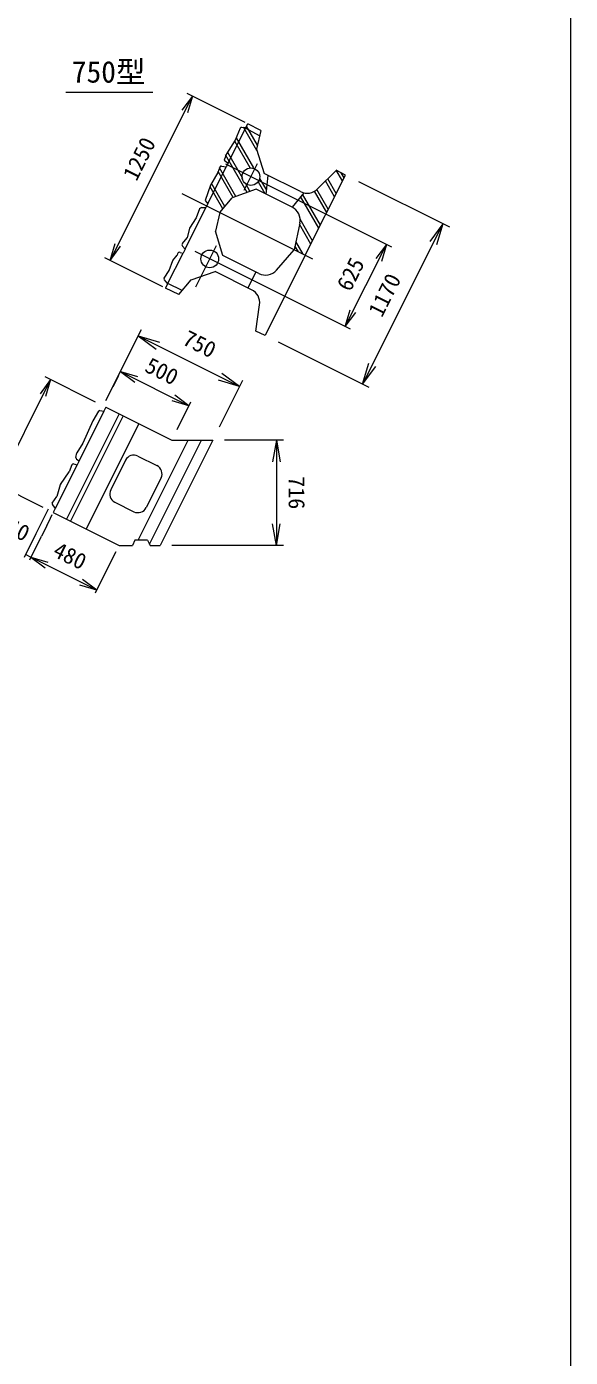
# Model space of a CAD drawing. Units: millimetres, scale not verified. Extents: x 28283 to 108283, y 14143 to 69143.
# Drawn here: x 100891 to 108283, y 40512 to 58605 of the extents above; entities that cross this region are included whole.
import ezdxf
from ezdxf.enums import TextEntityAlignment as Align

# ---------------------------------------------------------------- set-up
doc = ezdxf.new("R2010")
doc.units = ezdxf.units.MM
doc.layers.add('0_2', color=4, linetype='Continuous', lineweight=18)
doc.styles.add('ＭＳ ゴシック-5.0-0.0', font='')
doc.styles.get('ＭＳ ゴシック-5.0-0.0').set_extended_font_data('ＭＳ ゴシック-5.0-0.0')

msp = doc.modelspace()

# ---------------------------------------------------------------- linework, layer by layer
at = {"layer": '0_2', "color": 3}
msp.add_line((108282.828, 69142.857), (108282.828, 14142.857), dxfattribs=at)
at = {"layer": '0_2'}
for p, q in [((101422.874, 57714.071), (102606.145, 57714.071)), ((102025.918, 55425.732), (103143.95, 57661.801)), ((103143.95, 57661.801), (103000.974, 57469.038)), ((103861.138, 57303.208), (103072.396, 57697.578)), ((103143.95, 57661.801), (103075.525, 57431.762)), ((103628.466, 56748.42), (103871.871, 57235.232)), ((104021.123, 56922.641), (103839.683, 57236.904)), ((104057.602, 57121.898), (103865.623, 57222.735)), ((104027.307, 56991.93), (103878.531, 57249.618)), ((103719.789, 57044.566), (103925.721, 56687.882)), ((103738.765, 57091.699), (103973.965, 56684.321)), ((103888.787, 56351.852), (103594.965, 56860.768)), ((103619.502, 56898.268), (103823.661, 56544.655)), ((103353.105, 56197.696), (103602.816, 56697.118)), ((103697.236, 56283.629), (103494.305, 56635.116)), ((103735.547, 56297.273), (103512.492, 56683.615)), ((105853.476, 55608.27), (103597.657, 56736.177)), ((103848.241, 56382.985), (104029.091, 56744.686)), ((105184.828, 56507.044), (105100.864, 56652.474)), ((103584.429, 56159.016), (103411.025, 56459.362)), ((103861.443, 56479.215), (103927.098, 56365.497)), ((104036.511, 56495.988), (104128.553, 56336.566)), ((104057.549, 56539.549), (104149.929, 56379.542)), ((104171.952, 56583.194), (104144.424, 56328.631)), ((105077.649, 56292.684), (104954.306, 56506.32)), ((105099.085, 56335.556), (104983.618, 56535.551)), ((105206.264, 56549.915), (105166.766, 56618.329)), ((105404.026, 56498.225), (106638.496, 55880.991)), ((103001.121, 56335.674), (104775.904, 55448.284)), ((103557.145, 56126.274), (103383.765, 56426.577)), ((104657.129, 56346.071), (104498.387, 56151.649)), ((104863.29, 55863.965), (104614.845, 56294.283)), ((104884.726, 55906.837), (104641.901, 56327.421)), ((104970.469, 56078.324), (104804.107, 56366.472)), ((104991.905, 56121.196), (104837.06, 56389.397)), ((103044.587, 55580.659), (103326.272, 56144.03)), ((104756.11, 55649.605), (104601.252, 55917.828)), ((104777.546, 55692.477), (104608.559, 55985.171)), ((106549.053, 55925.713), (105457.854, 53743.309)), ((106549.053, 55925.713), (106370.333, 55684.758)), ((106549.053, 55925.713), (106463.522, 55638.163)), ((102025.918, 55425.732), (102094.343, 55655.772)), ((102025.918, 55425.732), (102168.894, 55618.496)), ((105294.46, 54490.236), (103183.033, 55545.947)), ((103190.076, 55066.651), (103470.738, 55627.978)), ((104586.819, 55542.827), (104538.936, 55625.762)), ((104651.751, 55510.361), (104551.465, 55684.061)), ((105222.906, 54526.013), (105781.922, 55644.047)), ((105781.922, 55644.047), (105638.946, 55451.284)), ((105781.922, 55644.047), (105713.497, 55414.008)), ((102743.106, 55067.139), (101954.364, 55461.509)), ((102807.505, 55106.494), (103017.117, 55525.718)), ((103006.032, 55018.755), (102810.175, 55111.835)), ((105222.906, 54526.013), (105291.331, 54756.052)), ((105222.906, 54526.013), (105365.882, 54718.776)), ((101969.408, 53519.738), (102454.003, 54488.932)), ((102409.282, 54399.489), (102696.831, 54313.959)), ((102409.282, 54399.489), (102650.237, 54220.769)), ((102409.282, 54399.489), (103786.701, 53710.782)), ((105547.297, 53698.588), (104312.827, 54315.822)), ((105457.854, 53743.309), (105543.385, 54030.858)), ((105457.854, 53743.309), (105636.574, 53984.264)), ((101216.324, 53806.54), (100500.783, 52375.455)), ((101216.324, 53806.54), (101073.347, 53613.776)), ((101829.177, 53500.114), (101144.769, 53842.317)), ((101216.324, 53806.54), (101147.899, 53576.5)), ((102139.23, 53859.383), (102063.957, 53708.837)), ((102167.566, 53916.055), (103097.77, 53450.954)), ((102167.566, 53916.055), (102360.329, 53773.079)), ((102167.566, 53916.055), (102397.605, 53847.631)), ((103786.701, 53710.782), (103499.152, 53796.313)), ((103512.176, 53161.731), (103831.422, 53800.224)), ((103786.701, 53710.782), (103545.746, 53889.502)), ((103097.77, 53450.954), (102905.007, 53593.93)), ((101942.456, 53376.392), (101605.598, 52702.675)), ((103097.77, 53450.954), (102867.731, 53519.379)), ((102935.27, 53125.953), (103125.016, 53505.444)), ((102201.84, 53313.782), (101486.3, 51882.698)), ((102416.503, 53206.451), (101700.962, 51775.367)), ((102406.783, 51621.761), (103087.323, 52982.845)), ((104381.482, 52982.845), (103581.75, 52982.845)), ((104287.142, 52982.845), (104235.048, 52687.403)), ((104287.142, 52982.845), (104339.236, 52687.403)), ((104287.142, 52982.845), (104287.142, 51551.761)), ((102235.382, 52710.044), (102034.136, 52307.552)), ((102403.087, 52765.946), (102662.471, 52636.254)), ((101578.029, 52647.537), (101280.581, 52052.639)), ((101113.637, 52069.029), (100429.229, 52411.232)), ((102718.372, 52468.549), (102517.127, 52066.057)), ((102090.038, 52139.847), (102349.422, 52010.155)), ((101021.198, 51712.757), (101189.975, 52050.312)), ((101216.431, 51924.338), (101239.264, 51970.006)), ((101164.306, 51820.088), (101092.752, 51676.98)), ((101164.306, 51820.088), (101216.431, 51924.338)), ((104287.142, 51551.761), (104235.048, 51847.203)), ((104287.142, 51551.761), (104339.236, 51847.203)), ((100860.75, 51391.862), (101021.198, 51712.757)), ((100932.305, 51356.085), (101092.752, 51676.98)), ((100878.089, 51426.54), (100949.644, 51390.763)), ((101844.071, 50943.55), (100949.644, 51390.763)), ((100949.644, 51390.763), (101179.683, 51322.338)), ((100949.644, 51390.763), (101142.407, 51247.787)), ((101987.179, 51229.767), (102106.762, 51468.933)), ((104381.482, 51551.761), (102866.209, 51551.761)), ((101826.732, 50908.872), (101987.179, 51229.767)), ((101844.071, 50943.55), (101651.308, 51086.526)), ((101844.071, 50943.55), (101614.032, 51011.975))]:
    msp.add_line(p, q, dxfattribs=at)
at = {"layer": '0_2', "color": 2}
for p, q in [((103792.762, 57225.821), (103727.085, 57062.687)), ((103812.353, 57238.324), (103871.871, 57235.232)), ((103871.871, 57235.232), (103896.915, 57285.319)), ((104074.012, 57192.299), (103896.915, 57285.319)), ((104074.012, 57192.299), (104015.427, 56940.965)), ((103727.085, 57062.687), (103605.682, 56877.147)), ((103605.682, 56877.147), (103578.195, 56787.813)), ((104015.427, 56940.965), (104118.287, 56610.027)), ((103517.308, 56696.456), (103488.861, 56620.597)), ((103539.763, 56709.083), (103602.816, 56697.118)), ((103578.195, 56787.813), (103628.466, 56748.42)), ((103628.466, 56748.42), (103602.816, 56697.118)), ((105101.173, 56652.782), (104846.309, 56398.62)), ((105225.14, 56587.667), (105101.045, 56652.849)), ((103392.655, 56451.091), (103317.065, 56242.645)), ((103488.861, 56620.597), (103392.655, 56451.091)), ((104615.64, 56361.351), (104118.287, 56610.027)), ((104679.541, 55496.466), (105225.14, 56587.667)), ((103516.785, 56077.842), (103684.49, 56279.089)), ((104010.956, 56395.365), (103684.49, 56279.089)), ((104498.387, 56151.649), (104010.956, 56395.365)), ((103242.932, 56125.655), (103193.372, 56006.711)), ((103270.671, 56144.117), (103326.272, 56144.03)), ((103317.065, 56242.645), (103353.105, 56197.696)), ((103353.105, 56197.696), (103326.272, 56144.03)), ((103193.372, 56006.711), (103106.328, 55866.983)), ((103516.785, 56077.842), (103456.411, 55822.931)), ((104604.48, 55930.741), (104527.488, 55572.492)), ((103009.154, 55658.17), (103074.26, 55734.127)), ((103106.328, 55866.983), (103074.26, 55734.127)), ((103559.271, 55491.993), (103456.411, 55822.931)), ((103009.875, 55618.312), (103044.587, 55580.659)), ((103044.587, 55580.659), (103017.117, 55525.718)), ((104287.084, 55295.949), (104527.488, 55572.492)), ((102829.164, 55289.746), (102879.557, 55424.893)), ((102879.557, 55424.893), (102939.113, 55498.193)), ((102943.119, 55514.218), (102939.113, 55498.193)), ((102980.173, 55535.87), (103017.117, 55525.718)), ((104046.702, 55248.278), (103559.271, 55491.993)), ((104679.541, 55496.466), (104133.941, 54405.264)), ((102761.464, 55185.119), (102829.164, 55289.746)), ((103125.474, 55161.054), (103451.94, 55277.33)), ((103949.293, 55028.654), (103451.94, 55277.33)), ((104006.485, 55268.386), (103899.153, 55053.724)), ((102762.728, 55161.648), (102807.505, 55106.494)), ((102807.505, 55106.494), (102778.883, 55049.251)), ((102959.558, 54963.386), (102778.883, 55049.251)), ((102959.558, 54963.386), (103125.474, 55161.054)), ((104007.469, 54465.37), (104057.879, 54821.758)), ((104133.941, 54405.264), (104007.339, 54465.431)), ((101866.502, 53375.006), (101789.766, 53244.103)), ((101886.695, 53384.675), (101942.456, 53376.392)), ((101969.289, 53430.058), (101942.456, 53376.392)), ((101969.289, 53430.058), (102863.716, 52982.845)), ((102148.174, 53340.615), (101432.634, 51909.531)), ((101789.766, 53244.103), (101657.042, 52941.786)), ((101657.042, 52941.786), (101573.474, 52811.519)), ((102559.422, 51569.269), (103266.208, 52982.845)), ((103422.733, 52982.845), (102707.193, 51551.761)), ((102863.716, 52982.845), (103422.733, 52982.845)), ((101529.095, 52659.778), (101578.029, 52647.537)), ((101561.205, 52746.084), (101573.474, 52811.519)), ((101570.032, 52725.585), (101605.598, 52702.675)), ((101605.598, 52702.675), (101578.029, 52647.537)), ((101351.479, 52378.946), (101467.786, 52550.985)), ((101505.617, 52647.663), (101467.786, 52550.985)), ((101348.932, 52373.627), (101300.652, 52216.715)), ((101240.016, 52127.927), (101300.652, 52216.715)), ((101240.686, 52104.445), (101280.581, 52052.639)), ((101280.581, 52052.639), (101253.748, 51998.974)), ((101253.748, 51998.974), (102148.176, 51551.761)), ((102363.176, 51621.761), (102328.176, 51551.761)), ((102533.176, 51621.761), (102363.176, 51621.761)), ((102533.176, 51621.761), (102568.176, 51551.761)), ((102148.176, 51551.761), (102328.176, 51551.761)), ((102568.176, 51551.761), (102707.193, 51551.761))]:
    msp.add_line(p, q, dxfattribs=at)
for centre in [(103939.401, 56565.306), (103380.385, 55447.271)]:
    msp.add_circle(centre, 120, dxfattribs=at)
for centre, radius, start, end in [((103811.315, 57218.351), 20, 87.02539, 158.07046), ((103536.035, 56689.434), 20, 79.2554, 159.44401), ((104705.083, 56540.236), 200, 243.435, 314.92094), ((103270.624, 56114.117), 30, 89.91035, 157.38019), ((104408.944, 55972.764), 200, 347.87097, 63.435), ((103031.932, 55638.647), 30, 139.39876, 222.67301), ((102972.224, 55506.942), 30, 74.63525, 165.96381), ((102778.255, 55174.254), 20, 147.09481, 219.07139), ((104136.145, 55427.163), 200, 243.435, 318.99903), ((103859.851, 54849.768), 200, 351.94906, 63.435), ((101883.756, 53364.892), 20, 81.55106, 149.62093), ((101524.242, 52640.375), 20, 75.95602, 158.62943), ((101580.863, 52742.398), 20, 169.3804, 237.21216), ((101368.048, 52367.745), 20, 145.93914, 162.89732), ((101256.532, 52116.647), 20, 145.66983, 217.59975)]:
    msp.add_arc(centre, radius, start, end, dxfattribs=at)
at = {"layer": '0_2'}
for centre, start, end in [((102347.185, 52654.143), 63.435, 153.435), ((102606.569, 52524.451), 333.435, 63.435), ((102145.939, 52251.65), 153.435, 243.435), ((102405.323, 52121.958), 243.435, 333.435)]:
    msp.add_arc(centre, 125, start, end, dxfattribs=at)

# ---------------------------------------------------------------- texts
at = {"layer": '0_2', "color": 7, "style": 'ＭＳ ゴシック-5.0-0.0'}
msp.add_text('750型', height=293.3, dxfattribs=at).set_placement((101506.026, 57755.556), align=Align.BOTTOM_LEFT)
for s, rotation, p in [('1250', 63.435, (102444.185, 56463.562)), ('625', 63.435, (105350.423, 54959.862)), ('1170', 63.435, (105779.847, 54610.904)), ('750', 333.435, (102963.835, 54234.016)), ('500', 333.435, (102450.129, 53864.241)), ('716', 270, (104387.143, 52492.303)), ('40', 333.435, (100564.085, 51673.01)), ('480', 333.435, (101202.048, 51354.031))]:
    msp.add_text(s, height=219.9, rotation=rotation, dxfattribs=at).set_placement(p, align=Align.BOTTOM_LEFT)

doc.saveas('drawing.dxf')
